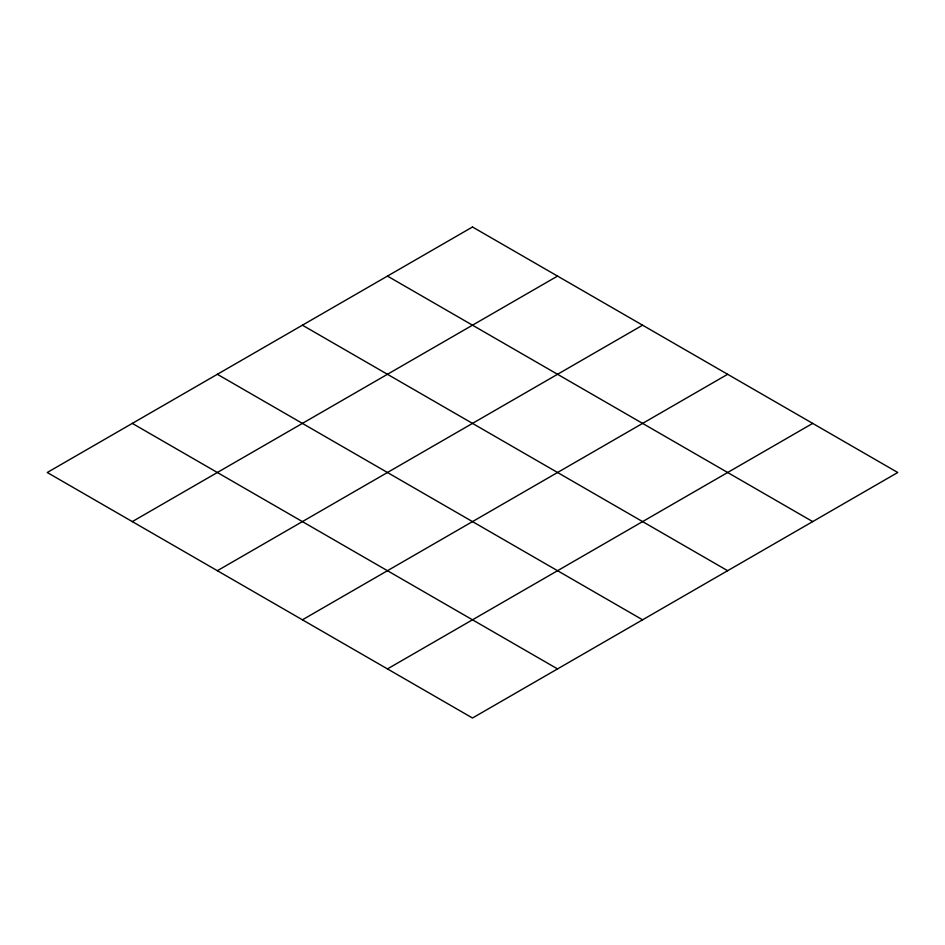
<?xml version="1.0" encoding="UTF-8"?>
<svg xmlns="http://www.w3.org/2000/svg" width="945" height="945" viewBox="0 0 945 945"><rect width="100%" height="100%" fill="white"/><g stroke="black" fill="none" stroke-linecap="round" stroke-linejoin="round"><path stroke-width="1.42" d="M132.3 521.605L557.55 276.082M217.35 570.709L642.6 325.186M302.4 619.814L727.65 374.291M387.45 668.918L812.7 423.395M387.45 276.082L812.7 521.605M302.4 325.186L727.65 570.709M217.35 374.291L642.6 619.814M132.3 423.395L557.55 668.918M472.5 226.989L47.25 472.5L472.5 718.011L897.75 472.5L472.5 226.989"/></g></svg>
